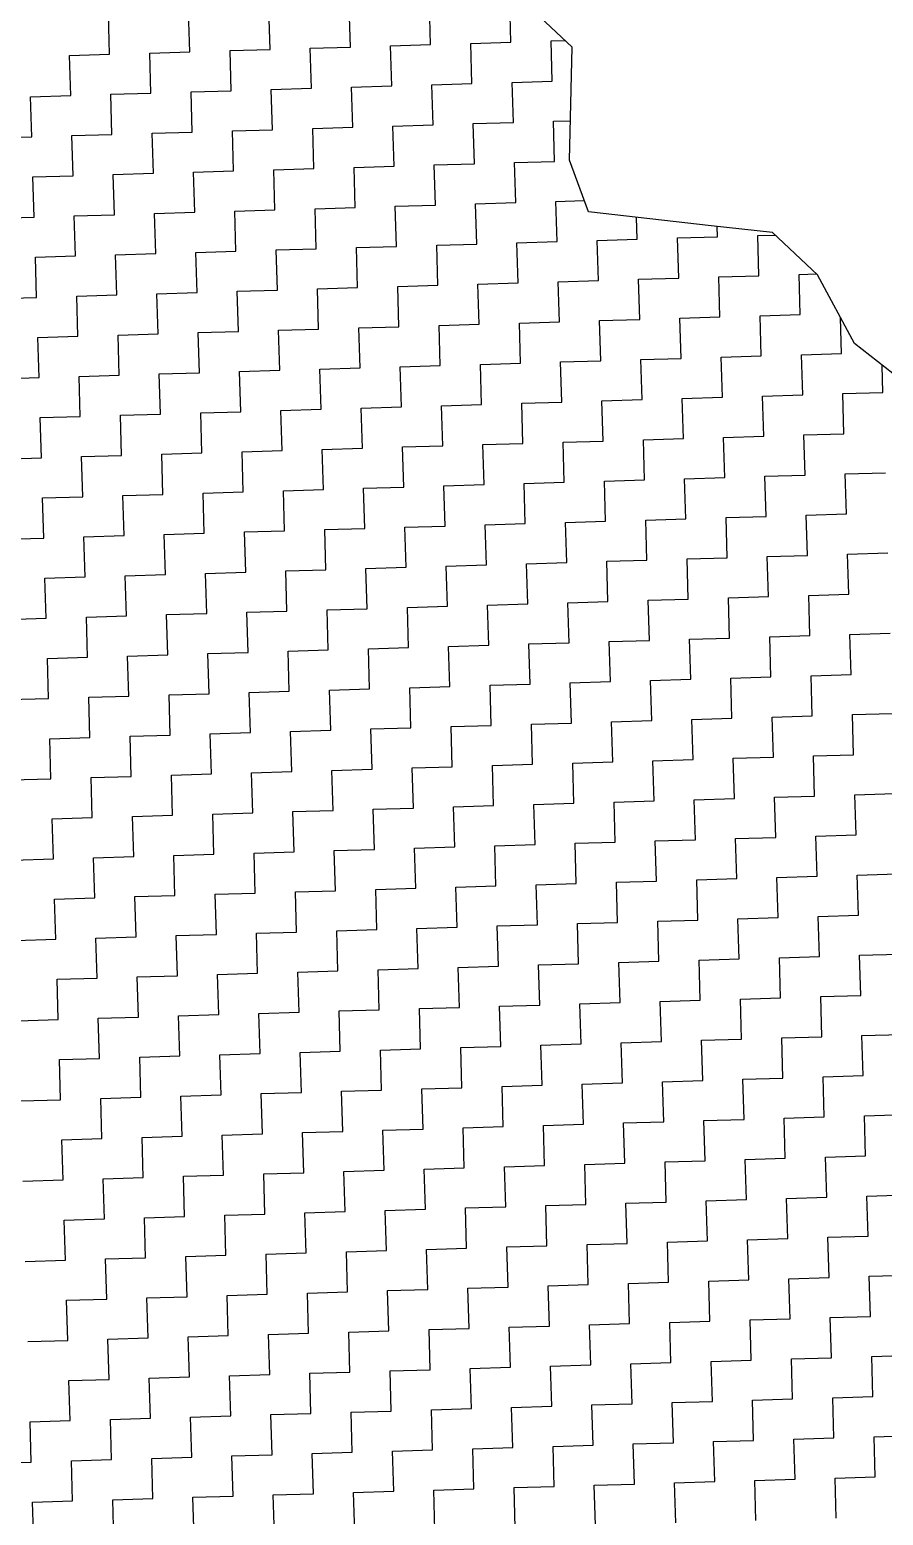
# Model space of a CAD drawing. Header units: metres. Extents: x 289662 to 290738, y 2016260 to 2018343.
# Drawn here: x 290245.8 to 290324.9, y 2016546.2 to 2016684 of the extents above; entities that cross this region are included whole.
import ezdxf

# ---------------------------------------------------------------- set-up
doc = ezdxf.new("R2010")
doc.units = ezdxf.units.M
doc.layers.add('POLY_HATCH', color=12, linetype='Continuous')

msp = doc.modelspace()

# ---------------------------------------------------------------- linework, layer by layer
at = {"layer": 'POLY_HATCH'}
for p, q in [((290296.09, 2016682.38), (290288.85, 2016689.19)), ((290295.83, 2016671.9), (290296.09, 2016682.38)), ((290297.59, 2016667.1), (290295.83, 2016671.9)), ((290308.98, 2016665.82), (290297.59, 2016667.1)), ((290314.67, 2016665.18), (290308.98, 2016665.82)), ((290318.84, 2016661.25), (290314.67, 2016665.18)), ((290322.27, 2016654.88), (290318.84, 2016661.25)), ((290327.25, 2016650.98), (290322.27, 2016654.88))]:
    msp.add_line(p, q, dxfattribs=at)
at = {"layer": 'POLY_HATCH', "linetype": 'Continuous'}
for p, q in [((290275.52, 2016682.4), (290275.4, 2016686.12)), ((290282.96, 2016682.62), (290282.85, 2016686.35)), ((290290.41, 2016682.85), (290290.29, 2016686.57)), ((290253.18, 2016681.73), (290253.07, 2016685.46)), ((290260.62, 2016681.96), (290260.51, 2016685.68)), ((290268.07, 2016682.18), (290267.96, 2016685.9)), ((290256.9, 2016681.84), (290260.62, 2016681.96)), ((290257.01, 2016678.12), (290256.9, 2016681.84)), ((290264.35, 2016682.07), (290268.07, 2016682.18)), ((290264.46, 2016678.34), (290264.35, 2016682.07)), ((290271.79, 2016682.29), (290275.52, 2016682.4)), ((290271.9, 2016678.57), (290271.79, 2016682.29)), ((290279.24, 2016682.51), (290282.96, 2016682.62)), ((290279.35, 2016678.79), (290279.24, 2016682.51)), ((290286.68, 2016682.74), (290290.41, 2016682.85)), ((290286.79, 2016679.01), (290286.68, 2016682.74)), ((290294.13, 2016682.96), (290295.43, 2016683)), ((290294.24, 2016679.24), (290294.13, 2016682.96)), ((290249.46, 2016681.62), (290253.18, 2016681.73)), ((290249.57, 2016677.9), (290249.46, 2016681.62)), ((290290.52, 2016679.12), (290294.24, 2016679.24)), ((290290.63, 2016675.4), (290290.52, 2016679.12)), ((290245.85, 2016677.79), (290249.57, 2016677.9)), ((290245.96, 2016674.06), (290245.85, 2016677.79)), ((290253.29, 2016678.01), (290257.01, 2016678.12)), ((290253.4, 2016674.29), (290253.29, 2016678.01)), ((290260.74, 2016678.23), (290264.46, 2016678.34)), ((290260.85, 2016674.51), (290260.74, 2016678.23)), ((290268.18, 2016678.46), (290271.9, 2016678.57)), ((290268.29, 2016674.73), (290268.18, 2016678.46)), ((290275.63, 2016678.68), (290279.35, 2016678.79)), ((290275.74, 2016674.96), (290275.63, 2016678.68)), ((290283.07, 2016678.9), (290286.79, 2016679.01)), ((290283.18, 2016675.18), (290283.07, 2016678.9)), ((290272.02, 2016674.84), (290275.74, 2016674.96)), ((290279.46, 2016675.07), (290283.18, 2016675.18)), ((290279.57, 2016671.35), (290279.46, 2016675.07)), ((290286.91, 2016675.29), (290290.63, 2016675.4)), ((290287.02, 2016671.57), (290286.91, 2016675.29)), ((290294.35, 2016675.51), (290295.92, 2016675.56)), ((290294.46, 2016671.79), (290294.35, 2016675.51)), ((290242.23, 2016673.95), (290245.96, 2016674.06)), ((290249.68, 2016674.18), (290253.4, 2016674.29)), ((290249.79, 2016670.45), (290249.68, 2016674.18)), ((290257.12, 2016674.4), (290260.85, 2016674.51)), ((290257.24, 2016670.68), (290257.12, 2016674.4)), ((290264.57, 2016674.62), (290268.29, 2016674.73)), ((290264.68, 2016670.9), (290264.57, 2016674.62)), ((290272.13, 2016671.12), (290272.02, 2016674.84)), ((290260.96, 2016670.79), (290264.68, 2016670.9)), ((290261.07, 2016667.07), (290260.96, 2016670.79)), ((290268.4, 2016671.01), (290272.13, 2016671.12)), ((290268.52, 2016667.29), (290268.4, 2016671.01)), ((290275.85, 2016671.23), (290279.57, 2016671.35)), ((290275.96, 2016667.51), (290275.85, 2016671.23)), ((290283.3, 2016671.46), (290287.02, 2016671.57)), ((290283.41, 2016667.73), (290283.3, 2016671.46)), ((290290.74, 2016671.68), (290294.46, 2016671.79)), ((290290.85, 2016667.96), (290290.74, 2016671.68)), ((290246.07, 2016670.34), (290249.79, 2016670.45)), ((290246.18, 2016666.62), (290246.07, 2016670.34)), ((290253.51, 2016670.56), (290257.24, 2016670.68)), ((290253.63, 2016666.84), (290253.51, 2016670.56)), ((290294.57, 2016668.07), (290297.21, 2016668.15)), ((290294.69, 2016664.35), (290294.57, 2016668.07)), ((290249.9, 2016666.73), (290253.63, 2016666.84)), ((290250.01, 2016663.01), (290249.9, 2016666.73)), ((290257.35, 2016666.95), (290261.07, 2016667.07)), ((290257.46, 2016663.23), (290257.35, 2016666.95)), ((290264.79, 2016667.18), (290268.52, 2016667.29)), ((290264.9, 2016663.45), (290264.79, 2016667.18)), ((290272.24, 2016667.4), (290275.96, 2016667.51)), ((290272.35, 2016663.68), (290272.24, 2016667.4)), ((290279.68, 2016667.62), (290283.41, 2016667.73)), ((290279.8, 2016663.9), (290279.68, 2016667.62)), ((290287.13, 2016667.85), (290290.85, 2016667.96)), ((290287.24, 2016664.12), (290287.13, 2016667.85)), ((290242.46, 2016666.51), (290246.18, 2016666.62)), ((290302.13, 2016664.57), (290302.07, 2016666.59)), ((290309.58, 2016664.79), (290309.55, 2016665.75)), ((290276.07, 2016663.79), (290279.8, 2016663.9)), ((290283.52, 2016664.01), (290287.24, 2016664.12)), ((290283.63, 2016660.29), (290283.52, 2016664.01)), ((290290.96, 2016664.23), (290294.69, 2016664.35)), ((290291.07, 2016660.51), (290290.96, 2016664.23)), ((290298.41, 2016664.46), (290302.13, 2016664.57)), ((290298.52, 2016660.73), (290298.41, 2016664.46)), ((290305.85, 2016664.68), (290309.58, 2016664.79)), ((290305.97, 2016660.96), (290305.85, 2016664.68)), ((290313.3, 2016664.9), (290314.91, 2016664.95)), ((290313.41, 2016661.18), (290313.3, 2016664.9)), ((290246.29, 2016662.9), (290250.01, 2016663.01)), ((290246.4, 2016659.17), (290246.29, 2016662.9)), ((290253.74, 2016663.12), (290257.46, 2016663.23)), ((290253.85, 2016659.4), (290253.74, 2016663.12)), ((290261.18, 2016663.34), (290264.9, 2016663.45)), ((290261.29, 2016659.62), (290261.18, 2016663.34)), ((290268.63, 2016663.57), (290272.35, 2016663.68)), ((290268.74, 2016659.84), (290268.63, 2016663.57)), ((290276.18, 2016660.07), (290276.07, 2016663.79)), ((290309.69, 2016661.07), (290313.41, 2016661.18)), ((290317.13, 2016661.29), (290318.74, 2016661.34)), ((290317.25, 2016657.57), (290317.13, 2016661.29)), ((290265.02, 2016659.73), (290268.74, 2016659.84)), ((290272.46, 2016659.95), (290276.18, 2016660.07)), ((290272.57, 2016656.23), (290272.46, 2016659.95)), ((290279.91, 2016660.18), (290283.63, 2016660.29)), ((290280.02, 2016656.45), (290279.91, 2016660.18)), ((290287.35, 2016660.4), (290291.07, 2016660.51)), ((290287.46, 2016656.68), (290287.35, 2016660.4)), ((290294.8, 2016660.62), (290298.52, 2016660.73)), ((290294.91, 2016656.9), (290294.8, 2016660.62)), ((290302.24, 2016660.85), (290305.97, 2016660.96)), ((290302.35, 2016657.12), (290302.24, 2016660.85)), ((290309.8, 2016657.35), (290309.69, 2016661.07)), ((290242.68, 2016659.06), (290246.4, 2016659.17)), ((290250.13, 2016659.29), (290253.85, 2016659.4)), ((290250.24, 2016655.56), (290250.13, 2016659.29)), ((290257.57, 2016659.51), (290261.29, 2016659.62)), ((290257.68, 2016655.79), (290257.57, 2016659.51)), ((290265.13, 2016656.01), (290265.02, 2016659.73)), ((290298.63, 2016657.01), (290302.35, 2016657.12)), ((290298.74, 2016653.29), (290298.63, 2016657.01)), ((290306.08, 2016657.23), (290309.8, 2016657.35)), ((290306.19, 2016653.51), (290306.08, 2016657.23)), ((290313.52, 2016657.46), (290317.25, 2016657.57)), ((290313.63, 2016653.74), (290313.52, 2016657.46)), ((290321.08, 2016653.96), (290320.98, 2016657.27)), ((290253.96, 2016655.67), (290257.68, 2016655.79)), ((290254.07, 2016651.95), (290253.96, 2016655.67)), ((290261.4, 2016655.9), (290265.13, 2016656.01)), ((290261.52, 2016652.17), (290261.4, 2016655.9)), ((290268.85, 2016656.12), (290272.57, 2016656.23)), ((290268.96, 2016652.4), (290268.85, 2016656.12)), ((290276.3, 2016656.34), (290280.02, 2016656.45)), ((290276.41, 2016652.62), (290276.3, 2016656.34)), ((290283.74, 2016656.57), (290287.46, 2016656.68)), ((290283.85, 2016652.84), (290283.74, 2016656.57)), ((290291.19, 2016656.79), (290294.91, 2016656.9)), ((290291.3, 2016653.07), (290291.19, 2016656.79)), ((290246.51, 2016655.45), (290250.24, 2016655.56)), ((290246.63, 2016651.73), (290246.51, 2016655.45)), ((290287.58, 2016652.95), (290291.3, 2016653.07)), ((290287.69, 2016649.23), (290287.58, 2016652.95)), ((290295.02, 2016653.18), (290298.74, 2016653.29)), ((290295.13, 2016649.45), (290295.02, 2016653.18)), ((290302.47, 2016653.4), (290306.19, 2016653.51)), ((290302.58, 2016649.68), (290302.47, 2016653.4)), ((290309.91, 2016653.62), (290313.63, 2016653.74)), ((290310.02, 2016649.9), (290309.91, 2016653.62)), ((290317.36, 2016653.85), (290321.08, 2016653.96)), ((290317.47, 2016650.12), (290317.36, 2016653.85)), ((290324.91, 2016650.35), (290324.84, 2016652.86)), ((290242.9, 2016651.62), (290246.63, 2016651.73)), ((290250.35, 2016651.84), (290254.07, 2016651.95)), ((290250.46, 2016648.12), (290250.35, 2016651.84)), ((290257.79, 2016652.06), (290261.52, 2016652.17)), ((290257.91, 2016648.34), (290257.79, 2016652.06)), ((290265.24, 2016652.29), (290268.96, 2016652.4)), ((290265.35, 2016648.56), (290265.24, 2016652.29)), ((290272.68, 2016652.51), (290276.41, 2016652.62)), ((290272.8, 2016648.79), (290272.68, 2016652.51)), ((290280.13, 2016652.73), (290283.85, 2016652.84)), ((290280.24, 2016649.01), (290280.13, 2016652.73)), ((290313.75, 2016650.01), (290317.47, 2016650.12)), ((290321.19, 2016650.24), (290324.91, 2016650.35)), ((290321.3, 2016646.51), (290321.19, 2016650.24)), ((290269.07, 2016648.67), (290272.8, 2016648.79)), ((290276.52, 2016648.9), (290280.24, 2016649.01)), ((290276.63, 2016645.17), (290276.52, 2016648.9)), ((290283.96, 2016649.12), (290287.69, 2016649.23)), ((290284.08, 2016645.4), (290283.96, 2016649.12)), ((290291.41, 2016649.34), (290295.13, 2016649.45)), ((290291.52, 2016645.62), (290291.41, 2016649.34)), ((290298.85, 2016649.57), (290302.58, 2016649.68)), ((290298.97, 2016645.84), (290298.85, 2016649.57)), ((290306.3, 2016649.79), (290310.02, 2016649.9)), ((290306.41, 2016646.07), (290306.3, 2016649.79)), ((290313.86, 2016646.29), (290313.75, 2016650.01)), ((290246.74, 2016648.01), (290250.46, 2016648.12)), ((290246.85, 2016644.28), (290246.74, 2016648.01)), ((290254.18, 2016648.23), (290257.91, 2016648.34)), ((290254.29, 2016644.51), (290254.18, 2016648.23)), ((290261.63, 2016648.45), (290265.35, 2016648.56)), ((290261.74, 2016644.73), (290261.63, 2016648.45)), ((290269.18, 2016644.95), (290269.07, 2016648.67)), ((290302.69, 2016645.96), (290306.41, 2016646.07)), ((290310.13, 2016646.18), (290313.86, 2016646.29)), ((290310.25, 2016642.46), (290310.13, 2016646.18)), ((290317.58, 2016646.4), (290321.3, 2016646.51)), ((290317.69, 2016642.68), (290317.58, 2016646.4)), ((290258.02, 2016644.62), (290261.74, 2016644.73)), ((290258.13, 2016640.89), (290258.02, 2016644.62)), ((290265.46, 2016644.84), (290269.18, 2016644.95)), ((290265.57, 2016641.12), (290265.46, 2016644.84)), ((290272.91, 2016645.06), (290276.63, 2016645.17)), ((290273.02, 2016641.34), (290272.91, 2016645.06)), ((290280.35, 2016645.29), (290284.08, 2016645.4)), ((290280.46, 2016641.56), (290280.35, 2016645.29)), ((290287.8, 2016645.51), (290291.52, 2016645.62)), ((290287.91, 2016641.79), (290287.8, 2016645.51)), ((290295.24, 2016645.73), (290298.97, 2016645.84)), ((290295.35, 2016642.01), (290295.24, 2016645.73)), ((290302.8, 2016642.23), (290302.69, 2016645.96)), ((290243.13, 2016644.17), (290246.85, 2016644.28)), ((290250.57, 2016644.39), (290254.29, 2016644.51)), ((290250.68, 2016640.67), (290250.57, 2016644.39)), ((290291.63, 2016641.9), (290295.35, 2016642.01)), ((290291.74, 2016638.18), (290291.63, 2016641.9)), ((290299.08, 2016642.12), (290302.8, 2016642.23)), ((290299.19, 2016638.4), (290299.08, 2016642.12)), ((290306.52, 2016642.34), (290310.25, 2016642.46)), ((290306.63, 2016638.62), (290306.52, 2016642.34)), ((290313.97, 2016642.57), (290317.69, 2016642.68)), ((290314.08, 2016638.84), (290313.97, 2016642.57)), ((290321.41, 2016642.79), (290325.14, 2016642.9)), ((290321.53, 2016639.07), (290321.41, 2016642.79)), ((290246.96, 2016640.56), (290250.68, 2016640.67)), ((290247.07, 2016636.84), (290246.96, 2016640.56)), ((290254.41, 2016640.78), (290258.13, 2016640.89)), ((290254.52, 2016637.06), (290254.41, 2016640.78)), ((290261.85, 2016641.01), (290265.57, 2016641.12)), ((290261.96, 2016637.28), (290261.85, 2016641.01)), ((290269.3, 2016641.23), (290273.02, 2016641.34)), ((290269.41, 2016637.51), (290269.3, 2016641.23)), ((290276.74, 2016641.45), (290280.46, 2016641.56)), ((290276.85, 2016637.73), (290276.74, 2016641.45)), ((290284.19, 2016641.68), (290287.91, 2016641.79)), ((290284.3, 2016637.95), (290284.19, 2016641.68)), ((290273.13, 2016637.62), (290276.85, 2016637.73)), ((290280.58, 2016637.84), (290284.3, 2016637.95)), ((290280.69, 2016634.12), (290280.58, 2016637.84)), ((290288.02, 2016638.06), (290291.74, 2016638.18)), ((290288.13, 2016634.34), (290288.02, 2016638.06)), ((290295.47, 2016638.29), (290299.19, 2016638.4)), ((290295.58, 2016634.56), (290295.47, 2016638.29)), ((290302.91, 2016638.51), (290306.63, 2016638.62)), ((290303.02, 2016634.79), (290302.91, 2016638.51)), ((290310.36, 2016638.73), (290314.08, 2016638.84)), ((290310.47, 2016635.01), (290310.36, 2016638.73)), ((290317.8, 2016638.96), (290321.53, 2016639.07)), ((290317.91, 2016635.23), (290317.8, 2016638.96)), ((290243.35, 2016636.73), (290247.07, 2016636.84)), ((290250.79, 2016636.95), (290254.52, 2016637.06)), ((290250.91, 2016633.23), (290250.79, 2016636.95)), ((290258.24, 2016637.17), (290261.96, 2016637.28)), ((290258.35, 2016633.45), (290258.24, 2016637.17)), ((290265.68, 2016637.4), (290269.41, 2016637.51)), ((290265.8, 2016633.67), (290265.68, 2016637.4)), ((290273.24, 2016633.9), (290273.13, 2016637.62)), ((290306.75, 2016634.9), (290310.47, 2016635.01)), ((290314.19, 2016635.12), (290317.91, 2016635.23)), ((290314.3, 2016631.4), (290314.19, 2016635.12)), ((290321.64, 2016635.34), (290325.36, 2016635.46)), ((290321.75, 2016631.62), (290321.64, 2016635.34)), ((290262.07, 2016633.56), (290265.8, 2016633.67)), ((290269.52, 2016633.78), (290273.24, 2016633.9)), ((290269.63, 2016630.06), (290269.52, 2016633.78)), ((290276.96, 2016634.01), (290280.69, 2016634.12)), ((290277.08, 2016630.28), (290276.96, 2016634.01)), ((290284.41, 2016634.23), (290288.13, 2016634.34)), ((290284.52, 2016630.51), (290284.41, 2016634.23)), ((290291.86, 2016634.45), (290295.58, 2016634.56)), ((290291.97, 2016630.73), (290291.86, 2016634.45)), ((290299.3, 2016634.68), (290303.02, 2016634.79)), ((290299.41, 2016630.95), (290299.3, 2016634.68)), ((290306.86, 2016631.18), (290306.75, 2016634.9)), ((290247.18, 2016633.11), (290250.91, 2016633.23)), ((290247.29, 2016629.39), (290247.18, 2016633.11)), ((290254.63, 2016633.34), (290258.35, 2016633.45)), ((290254.74, 2016629.62), (290254.63, 2016633.34)), ((290262.19, 2016629.84), (290262.07, 2016633.56)), ((290295.69, 2016630.84), (290299.41, 2016630.95)), ((290295.8, 2016627.12), (290295.69, 2016630.84)), ((290303.13, 2016631.06), (290306.86, 2016631.18)), ((290303.25, 2016627.34), (290303.13, 2016631.06)), ((290310.58, 2016631.29), (290314.3, 2016631.4)), ((290310.69, 2016627.56), (290310.58, 2016631.29)), ((290318.03, 2016631.51), (290321.75, 2016631.62)), ((290318.14, 2016627.79), (290318.03, 2016631.51)), ((290251.02, 2016629.5), (290254.74, 2016629.62)), ((290251.13, 2016625.78), (290251.02, 2016629.5)), ((290258.46, 2016629.73), (290262.19, 2016629.84)), ((290258.57, 2016626), (290258.46, 2016629.73)), ((290265.91, 2016629.95), (290269.63, 2016630.06)), ((290266.02, 2016626.23), (290265.91, 2016629.95)), ((290273.35, 2016630.17), (290277.08, 2016630.28)), ((290273.46, 2016626.45), (290273.35, 2016630.17)), ((290280.8, 2016630.4), (290284.52, 2016630.51)), ((290280.91, 2016626.67), (290280.8, 2016630.4)), ((290288.24, 2016630.62), (290291.97, 2016630.73)), ((290288.36, 2016626.9), (290288.24, 2016630.62)), ((290243.57, 2016629.28), (290247.29, 2016629.39)), ((290277.19, 2016626.56), (290280.91, 2016626.67)), ((290284.63, 2016626.78), (290288.36, 2016626.9)), ((290284.74, 2016623.06), (290284.63, 2016626.78)), ((290292.08, 2016627.01), (290295.8, 2016627.12)), ((290292.19, 2016623.28), (290292.08, 2016627.01)), ((290299.52, 2016627.23), (290303.25, 2016627.34)), ((290299.63, 2016623.51), (290299.52, 2016627.23)), ((290306.97, 2016627.45), (290310.69, 2016627.56)), ((290307.08, 2016623.73), (290306.97, 2016627.45)), ((290314.41, 2016627.68), (290318.14, 2016627.79)), ((290314.53, 2016623.95), (290314.41, 2016627.68)), ((290321.86, 2016627.9), (290325.58, 2016628.01)), ((290321.97, 2016624.18), (290321.86, 2016627.9)), ((290247.41, 2016625.67), (290251.13, 2016625.78)), ((290247.52, 2016621.95), (290247.41, 2016625.67)), ((290254.85, 2016625.89), (290258.57, 2016626)), ((290254.96, 2016622.17), (290254.85, 2016625.89)), ((290262.3, 2016626.12), (290266.02, 2016626.23)), ((290262.41, 2016622.39), (290262.3, 2016626.12)), ((290269.74, 2016626.34), (290273.46, 2016626.45)), ((290269.85, 2016622.62), (290269.74, 2016626.34)), ((290277.3, 2016622.84), (290277.19, 2016626.56)), ((290310.8, 2016623.84), (290314.53, 2016623.95)), ((290318.25, 2016624.06), (290321.97, 2016624.18)), ((290318.36, 2016620.34), (290318.25, 2016624.06)), ((290266.13, 2016622.5), (290269.85, 2016622.62)), ((290273.58, 2016622.73), (290277.3, 2016622.84)), ((290273.69, 2016619), (290273.58, 2016622.73)), ((290281.02, 2016622.95), (290284.74, 2016623.06)), ((290281.13, 2016619.23), (290281.02, 2016622.95)), ((290288.47, 2016623.17), (290292.19, 2016623.28)), ((290288.58, 2016619.45), (290288.47, 2016623.17)), ((290295.91, 2016623.4), (290299.63, 2016623.51)), ((290296.02, 2016619.67), (290295.91, 2016623.4)), ((290303.36, 2016623.62), (290307.08, 2016623.73)), ((290303.47, 2016619.9), (290303.36, 2016623.62)), ((290310.91, 2016620.12), (290310.8, 2016623.84)), ((290243.79, 2016621.84), (290247.52, 2016621.95)), ((290251.24, 2016622.06), (290254.96, 2016622.17)), ((290251.35, 2016618.34), (290251.24, 2016622.06)), ((290258.69, 2016622.28), (290262.41, 2016622.39)), ((290258.8, 2016618.56), (290258.69, 2016622.28)), ((290266.24, 2016618.78), (290266.13, 2016622.5)), ((290299.75, 2016619.78), (290303.47, 2016619.9)), ((290299.86, 2016616.06), (290299.75, 2016619.78)), ((290307.19, 2016620.01), (290310.91, 2016620.12)), ((290307.3, 2016616.29), (290307.19, 2016620.01)), ((290314.64, 2016620.23), (290318.36, 2016620.34)), ((290314.75, 2016616.51), (290314.64, 2016620.23)), ((290322.08, 2016620.45), (290325.81, 2016620.57)), ((290322.19, 2016616.73), (290322.08, 2016620.45)), ((290255.07, 2016618.45), (290258.8, 2016618.56)), ((290255.19, 2016614.72), (290255.07, 2016618.45)), ((290262.52, 2016618.67), (290266.24, 2016618.78)), ((290262.63, 2016614.95), (290262.52, 2016618.67)), ((290269.96, 2016618.89), (290273.69, 2016619)), ((290270.08, 2016615.17), (290269.96, 2016618.89)), ((290277.41, 2016619.12), (290281.13, 2016619.23)), ((290277.52, 2016615.39), (290277.41, 2016619.12)), ((290284.86, 2016619.34), (290288.58, 2016619.45)), ((290284.97, 2016615.62), (290284.86, 2016619.34)), ((290292.3, 2016619.56), (290296.02, 2016619.67)), ((290292.41, 2016615.84), (290292.3, 2016619.56)), ((290247.63, 2016618.22), (290251.35, 2016618.34)), ((290247.74, 2016614.5), (290247.63, 2016618.22)), ((290288.69, 2016615.73), (290292.41, 2016615.84)), ((290288.8, 2016612.01), (290288.69, 2016615.73)), ((290296.14, 2016615.95), (290299.86, 2016616.06)), ((290296.25, 2016612.23), (290296.14, 2016615.95)), ((290303.58, 2016616.17), (290307.3, 2016616.29)), ((290303.69, 2016612.45), (290303.58, 2016616.17)), ((290311.03, 2016616.4), (290314.75, 2016616.51)), ((290311.14, 2016612.67), (290311.03, 2016616.4)), ((290318.47, 2016616.62), (290322.19, 2016616.73)), ((290318.58, 2016612.9), (290318.47, 2016616.62)), ((290244.02, 2016614.39), (290247.74, 2016614.5)), ((290251.46, 2016614.61), (290255.19, 2016614.72)), ((290251.57, 2016610.89), (290251.46, 2016614.61)), ((290258.91, 2016614.84), (290262.63, 2016614.95)), ((290259.02, 2016611.11), (290258.91, 2016614.84)), ((290266.35, 2016615.06), (290270.08, 2016615.17)), ((290266.47, 2016611.34), (290266.35, 2016615.06)), ((290273.8, 2016615.28), (290277.52, 2016615.39)), ((290273.91, 2016611.56), (290273.8, 2016615.28)), ((290281.24, 2016615.5), (290284.97, 2016615.62)), ((290281.36, 2016611.78), (290281.24, 2016615.5)), ((290314.86, 2016612.79), (290318.58, 2016612.9)), ((290322.31, 2016613.01), (290326.03, 2016613.12)), ((290322.42, 2016609.29), (290322.31, 2016613.01)), ((290270.19, 2016611.45), (290273.91, 2016611.56)), ((290277.63, 2016611.67), (290281.36, 2016611.78)), ((290277.74, 2016607.95), (290277.63, 2016611.67)), ((290285.08, 2016611.89), (290288.8, 2016612.01)), ((290285.19, 2016608.17), (290285.08, 2016611.89)), ((290292.52, 2016612.12), (290296.25, 2016612.23)), ((290292.64, 2016608.39), (290292.52, 2016612.12)), ((290299.97, 2016612.34), (290303.69, 2016612.45)), ((290300.08, 2016608.62), (290299.97, 2016612.34)), ((290307.41, 2016612.56), (290311.14, 2016612.67)), ((290307.53, 2016608.84), (290307.41, 2016612.56)), ((290314.97, 2016609.06), (290314.86, 2016612.79)), ((290247.85, 2016610.78), (290251.57, 2016610.89)), ((290247.96, 2016607.06), (290247.85, 2016610.78)), ((290255.3, 2016611), (290259.02, 2016611.11)), ((290255.41, 2016607.28), (290255.3, 2016611)), ((290262.74, 2016611.22), (290266.47, 2016611.34)), ((290262.85, 2016607.5), (290262.74, 2016611.22)), ((290270.3, 2016607.73), (290270.19, 2016611.45)), ((290303.8, 2016608.73), (290307.53, 2016608.84)), ((290311.25, 2016608.95), (290314.97, 2016609.06)), ((290311.36, 2016605.23), (290311.25, 2016608.95)), ((290318.69, 2016609.17), (290322.42, 2016609.29)), ((290318.81, 2016605.45), (290318.69, 2016609.17)), ((290259.13, 2016607.39), (290262.85, 2016607.5)), ((290259.24, 2016603.67), (290259.13, 2016607.39)), ((290266.58, 2016607.61), (290270.3, 2016607.73)), ((290266.69, 2016603.89), (290266.58, 2016607.61)), ((290274.02, 2016607.84), (290277.74, 2016607.95)), ((290274.13, 2016604.11), (290274.02, 2016607.84)), ((290281.47, 2016608.06), (290285.19, 2016608.17)), ((290281.58, 2016604.34), (290281.47, 2016608.06)), ((290288.91, 2016608.28), (290292.64, 2016608.39)), ((290289.02, 2016604.56), (290288.91, 2016608.28)), ((290296.36, 2016608.51), (290300.08, 2016608.62)), ((290296.47, 2016604.78), (290296.36, 2016608.51)), ((290303.92, 2016605.01), (290303.8, 2016608.73)), ((290244.24, 2016606.94), (290247.96, 2016607.06)), ((290251.69, 2016607.17), (290255.41, 2016607.28)), ((290251.8, 2016603.44), (290251.69, 2016607.17)), ((290292.75, 2016604.67), (290296.47, 2016604.78)), ((290292.86, 2016600.95), (290292.75, 2016604.67)), ((290300.19, 2016604.89), (290303.92, 2016605.01)), ((290300.3, 2016601.17), (290300.19, 2016604.89)), ((290307.64, 2016605.12), (290311.36, 2016605.23)), ((290307.75, 2016601.39), (290307.64, 2016605.12)), ((290315.08, 2016605.34), (290318.81, 2016605.45)), ((290315.19, 2016601.62), (290315.08, 2016605.34)), ((290322.53, 2016605.56), (290326.25, 2016605.67)), ((290322.64, 2016601.84), (290322.53, 2016605.56)), ((290248.07, 2016603.33), (290251.8, 2016603.44)), ((290248.19, 2016599.61), (290248.07, 2016603.33)), ((290255.52, 2016603.56), (290259.24, 2016603.67)), ((290255.63, 2016599.83), (290255.52, 2016603.56)), ((290262.97, 2016603.78), (290266.69, 2016603.89)), ((290263.08, 2016600.06), (290262.97, 2016603.78)), ((290270.41, 2016604), (290274.13, 2016604.11)), ((290270.52, 2016600.28), (290270.41, 2016604)), ((290277.86, 2016604.23), (290281.58, 2016604.34)), ((290277.97, 2016600.5), (290277.86, 2016604.23)), ((290285.3, 2016604.45), (290289.02, 2016604.56)), ((290285.41, 2016600.73), (290285.3, 2016604.45)), ((290274.25, 2016600.39), (290277.97, 2016600.5)), ((290281.69, 2016600.61), (290285.41, 2016600.73)), ((290281.8, 2016596.89), (290281.69, 2016600.61)), ((290289.14, 2016600.84), (290292.86, 2016600.95)), ((290289.25, 2016597.11), (290289.14, 2016600.84)), ((290296.58, 2016601.06), (290300.3, 2016601.17)), ((290296.69, 2016597.34), (290296.58, 2016601.06)), ((290304.03, 2016601.28), (290307.75, 2016601.39)), ((290304.14, 2016597.56), (290304.03, 2016601.28)), ((290311.47, 2016601.51), (290315.19, 2016601.62)), ((290311.58, 2016597.78), (290311.47, 2016601.51)), ((290318.92, 2016601.73), (290322.64, 2016601.84)), ((290319.03, 2016598.01), (290318.92, 2016601.73)), ((290244.46, 2016599.5), (290248.19, 2016599.61)), ((290251.91, 2016599.72), (290255.63, 2016599.83)), ((290252.02, 2016596), (290251.91, 2016599.72)), ((290259.35, 2016599.95), (290263.08, 2016600.06)), ((290259.47, 2016596.22), (290259.35, 2016599.95)), ((290266.8, 2016600.17), (290270.52, 2016600.28)), ((290266.91, 2016596.45), (290266.8, 2016600.17)), ((290274.36, 2016596.67), (290274.25, 2016600.39)), ((290307.86, 2016597.67), (290311.58, 2016597.78)), ((290315.31, 2016597.89), (290319.03, 2016598.01)), ((290315.42, 2016594.17), (290315.31, 2016597.89)), ((290322.75, 2016598.12), (290326.47, 2016598.23)), ((290322.86, 2016594.39), (290322.75, 2016598.12)), ((290263.19, 2016596.33), (290266.91, 2016596.45)), ((290270.63, 2016596.56), (290274.36, 2016596.67)), ((290270.75, 2016592.83), (290270.63, 2016596.56)), ((290278.08, 2016596.78), (290281.8, 2016596.89)), ((290278.19, 2016593.06), (290278.08, 2016596.78)), ((290285.52, 2016597), (290289.25, 2016597.11)), ((290285.64, 2016593.28), (290285.52, 2016597)), ((290292.97, 2016597.23), (290296.69, 2016597.34)), ((290293.08, 2016593.5), (290292.97, 2016597.23)), ((290300.42, 2016597.45), (290304.14, 2016597.56)), ((290300.53, 2016593.73), (290300.42, 2016597.45)), ((290307.97, 2016593.95), (290307.86, 2016597.67)), ((290248.3, 2016595.89), (290252.02, 2016596)), ((290248.41, 2016592.17), (290248.3, 2016595.89)), ((290255.74, 2016596.11), (290259.47, 2016596.22)), ((290255.85, 2016592.39), (290255.74, 2016596.11)), ((290263.3, 2016592.61), (290263.19, 2016596.33)), ((290296.8, 2016593.61), (290300.53, 2016593.73)), ((290296.92, 2016589.89), (290296.8, 2016593.61)), ((290304.25, 2016593.84), (290307.97, 2016593.95)), ((290304.36, 2016590.11), (290304.25, 2016593.84)), ((290311.69, 2016594.06), (290315.42, 2016594.17)), ((290311.81, 2016590.34), (290311.69, 2016594.06)), ((290319.14, 2016594.28), (290322.86, 2016594.39)), ((290319.25, 2016590.56), (290319.14, 2016594.28)), ((290252.13, 2016592.28), (290255.85, 2016592.39)), ((290252.24, 2016588.55), (290252.13, 2016592.28)), ((290259.58, 2016592.5), (290263.3, 2016592.61)), ((290259.69, 2016588.78), (290259.58, 2016592.5)), ((290267.02, 2016592.72), (290270.75, 2016592.83)), ((290267.13, 2016589), (290267.02, 2016592.72)), ((290274.47, 2016592.95), (290278.19, 2016593.06)), ((290274.58, 2016589.22), (290274.47, 2016592.95)), ((290281.91, 2016593.17), (290285.64, 2016593.28)), ((290282.02, 2016589.45), (290281.91, 2016593.17)), ((290289.36, 2016593.39), (290293.08, 2016593.5)), ((290289.47, 2016589.67), (290289.36, 2016593.39)), ((290244.69, 2016592.05), (290248.41, 2016592.17)), ((290285.75, 2016589.56), (290289.47, 2016589.67)), ((290285.86, 2016585.83), (290285.75, 2016589.56)), ((290293.19, 2016589.78), (290296.92, 2016589.89)), ((290293.3, 2016586.06), (290293.19, 2016589.78)), ((290300.64, 2016590), (290304.36, 2016590.11)), ((290300.75, 2016586.28), (290300.64, 2016590)), ((290308.08, 2016590.23), (290311.81, 2016590.34)), ((290308.2, 2016586.5), (290308.08, 2016590.23)), ((290315.53, 2016590.45), (290319.25, 2016590.56)), ((290315.64, 2016586.73), (290315.53, 2016590.45)), ((290322.97, 2016590.67), (290326.7, 2016590.78)), ((290323.09, 2016586.95), (290322.97, 2016590.67)), ((290248.52, 2016588.44), (290252.24, 2016588.55)), ((290248.63, 2016584.72), (290248.52, 2016588.44)), ((290255.97, 2016588.67), (290259.69, 2016588.78)), ((290256.08, 2016584.94), (290255.97, 2016588.67)), ((290263.41, 2016588.89), (290267.13, 2016589)), ((290263.52, 2016585.17), (290263.41, 2016588.89)), ((290270.86, 2016589.11), (290274.58, 2016589.22)), ((290270.97, 2016585.39), (290270.86, 2016589.11)), ((290278.3, 2016589.33), (290282.02, 2016589.45)), ((290278.41, 2016585.61), (290278.3, 2016589.33)), ((290311.92, 2016586.62), (290315.64, 2016586.73)), ((290319.36, 2016586.84), (290323.09, 2016586.95)), ((290319.47, 2016583.12), (290319.36, 2016586.84)), ((290267.25, 2016585.28), (290270.97, 2016585.39)), ((290274.69, 2016585.5), (290278.41, 2016585.61)), ((290274.8, 2016581.78), (290274.69, 2016585.5)), ((290282.14, 2016585.72), (290285.86, 2016585.83)), ((290282.25, 2016582), (290282.14, 2016585.72)), ((290289.58, 2016585.95), (290293.3, 2016586.06)), ((290289.69, 2016582.22), (290289.58, 2016585.95)), ((290297.03, 2016586.17), (290300.75, 2016586.28)), ((290297.14, 2016582.45), (290297.03, 2016586.17)), ((290304.47, 2016586.39), (290308.2, 2016586.5)), ((290304.58, 2016582.67), (290304.47, 2016586.39)), ((290312.03, 2016582.89), (290311.92, 2016586.62)), ((290244.91, 2016584.61), (290248.63, 2016584.72)), ((290252.35, 2016584.83), (290256.08, 2016584.94)), ((290252.47, 2016581.11), (290252.35, 2016584.83)), ((290259.8, 2016585.05), (290263.52, 2016585.17)), ((290259.91, 2016581.33), (290259.8, 2016585.05)), ((290267.36, 2016581.55), (290267.25, 2016585.28)), ((290300.86, 2016582.56), (290304.58, 2016582.67)), ((290308.31, 2016582.78), (290312.03, 2016582.89)), ((290308.42, 2016579.06), (290308.31, 2016582.78)), ((290315.75, 2016583), (290319.47, 2016583.12)), ((290315.86, 2016579.28), (290315.75, 2016583)), ((290323.2, 2016583.23), (290326.92, 2016583.34)), ((290323.31, 2016579.5), (290323.2, 2016583.23)), ((290256.19, 2016581.22), (290259.91, 2016581.33)), ((290256.3, 2016577.5), (290256.19, 2016581.22)), ((290263.63, 2016581.44), (290267.36, 2016581.55)), ((290263.75, 2016577.72), (290263.63, 2016581.44)), ((290271.08, 2016581.67), (290274.8, 2016581.78)), ((290271.19, 2016577.94), (290271.08, 2016581.67)), ((290278.53, 2016581.89), (290282.25, 2016582)), ((290278.64, 2016578.17), (290278.53, 2016581.89)), ((290285.97, 2016582.11), (290289.69, 2016582.22)), ((290286.08, 2016578.39), (290285.97, 2016582.11)), ((290293.42, 2016582.34), (290297.14, 2016582.45)), ((290293.53, 2016578.61), (290293.42, 2016582.34)), ((290300.97, 2016578.84), (290300.86, 2016582.56)), ((290248.74, 2016581), (290252.47, 2016581.11)), ((290248.86, 2016577.27), (290248.74, 2016581)), ((290289.8, 2016578.5), (290293.53, 2016578.61)), ((290289.92, 2016574.78), (290289.8, 2016578.5)), ((290297.25, 2016578.72), (290300.97, 2016578.84)), ((290297.36, 2016575), (290297.25, 2016578.72)), ((290304.7, 2016578.95), (290308.42, 2016579.06)), ((290304.81, 2016575.22), (290304.7, 2016578.95)), ((290312.14, 2016579.17), (290315.86, 2016579.28)), ((290312.25, 2016575.45), (290312.14, 2016579.17)), ((290319.59, 2016579.39), (290323.31, 2016579.5)), ((290319.7, 2016575.67), (290319.59, 2016579.39)), ((290245.13, 2016577.16), (290248.86, 2016577.27)), ((290252.58, 2016577.39), (290256.3, 2016577.5)), ((290252.69, 2016573.66), (290252.58, 2016577.39)), ((290260.02, 2016577.61), (290263.75, 2016577.72)), ((290260.13, 2016573.89), (290260.02, 2016577.61)), ((290267.47, 2016577.83), (290271.19, 2016577.94)), ((290267.58, 2016574.11), (290267.47, 2016577.83)), ((290274.91, 2016578.06), (290278.64, 2016578.17)), ((290275.03, 2016574.33), (290274.91, 2016578.06)), ((290282.36, 2016578.28), (290286.08, 2016578.39)), ((290282.47, 2016574.56), (290282.36, 2016578.28)), ((290315.97, 2016575.56), (290319.7, 2016575.67)), ((290323.42, 2016575.78), (290327.14, 2016575.89)), ((290323.53, 2016572.06), (290323.42, 2016575.78)), ((290271.3, 2016574.22), (290275.03, 2016574.33)), ((290278.75, 2016574.44), (290282.47, 2016574.56)), ((290278.86, 2016570.72), (290278.75, 2016574.44)), ((290286.19, 2016574.67), (290289.92, 2016574.78)), ((290286.3, 2016570.94), (290286.19, 2016574.67)), ((290293.64, 2016574.89), (290297.36, 2016575)), ((290293.75, 2016571.17), (290293.64, 2016574.89)), ((290301.08, 2016575.11), (290304.81, 2016575.22)), ((290301.2, 2016571.39), (290301.08, 2016575.11)), ((290308.53, 2016575.34), (290312.25, 2016575.45)), ((290308.64, 2016571.61), (290308.53, 2016575.34)), ((290316.09, 2016571.84), (290315.97, 2016575.56)), ((290248.97, 2016573.55), (290252.69, 2016573.66)), ((290249.08, 2016569.83), (290248.97, 2016573.55)), ((290256.41, 2016573.77), (290260.13, 2016573.89)), ((290256.52, 2016570.05), (290256.41, 2016573.77)), ((290263.86, 2016574), (290267.58, 2016574.11)), ((290263.97, 2016570.28), (290263.86, 2016574)), ((290271.41, 2016570.5), (290271.3, 2016574.22)), ((290304.92, 2016571.5), (290308.64, 2016571.61)), ((290312.36, 2016571.72), (290316.09, 2016571.84)), ((290312.48, 2016568), (290312.36, 2016571.72)), ((290319.81, 2016571.95), (290323.53, 2016572.06)), ((290319.92, 2016568.22), (290319.81, 2016571.95)), ((290260.25, 2016570.16), (290263.97, 2016570.28)), ((290260.36, 2016566.44), (290260.25, 2016570.16)), ((290267.69, 2016570.39), (290271.41, 2016570.5)), ((290267.8, 2016566.66), (290267.69, 2016570.39)), ((290275.14, 2016570.61), (290278.86, 2016570.72)), ((290275.25, 2016566.89), (290275.14, 2016570.61)), ((290282.58, 2016570.83), (290286.3, 2016570.94)), ((290282.69, 2016567.11), (290282.58, 2016570.83)), ((290290.03, 2016571.06), (290293.75, 2016571.17)), ((290290.14, 2016567.33), (290290.03, 2016571.06)), ((290297.47, 2016571.28), (290301.2, 2016571.39)), ((290297.58, 2016567.56), (290297.47, 2016571.28)), ((290305.03, 2016567.78), (290304.92, 2016571.5)), ((290245.36, 2016569.72), (290249.08, 2016569.83)), ((290252.8, 2016569.94), (290256.52, 2016570.05)), ((290252.91, 2016566.22), (290252.8, 2016569.94)), ((290293.86, 2016567.44), (290297.58, 2016567.56)), ((290293.97, 2016563.72), (290293.86, 2016567.44)), ((290301.31, 2016567.67), (290305.03, 2016567.78)), ((290301.42, 2016563.94), (290301.31, 2016567.67)), ((290308.75, 2016567.89), (290312.48, 2016568)), ((290308.86, 2016564.17), (290308.75, 2016567.89)), ((290316.2, 2016568.11), (290319.92, 2016568.22)), ((290316.31, 2016564.39), (290316.2, 2016568.11)), ((290323.64, 2016568.34), (290327.37, 2016568.45)), ((290323.75, 2016564.61), (290323.64, 2016568.34)), ((290249.19, 2016566.11), (290252.91, 2016566.22)), ((290249.3, 2016562.38), (290249.19, 2016566.11)), ((290256.63, 2016566.33), (290260.36, 2016566.44)), ((290256.75, 2016562.61), (290256.63, 2016566.33)), ((290264.08, 2016566.55), (290267.8, 2016566.66)), ((290264.19, 2016562.83), (290264.08, 2016566.55)), ((290271.53, 2016566.78), (290275.25, 2016566.89)), ((290271.64, 2016563.05), (290271.53, 2016566.78)), ((290278.97, 2016567), (290282.69, 2016567.11)), ((290279.08, 2016563.28), (290278.97, 2016567)), ((290286.42, 2016567.22), (290290.14, 2016567.33)), ((290286.53, 2016563.5), (290286.42, 2016567.22)), ((290275.36, 2016563.16), (290279.08, 2016563.28)), ((290282.81, 2016563.39), (290286.53, 2016563.5)), ((290282.92, 2016559.66), (290282.81, 2016563.39)), ((290290.25, 2016563.61), (290293.97, 2016563.72)), ((290290.36, 2016559.89), (290290.25, 2016563.61)), ((290297.7, 2016563.83), (290301.42, 2016563.94)), ((290297.81, 2016560.11), (290297.7, 2016563.83)), ((290305.14, 2016564.06), (290308.86, 2016564.17)), ((290305.25, 2016560.33), (290305.14, 2016564.06)), ((290312.59, 2016564.28), (290316.31, 2016564.39)), ((290312.7, 2016560.56), (290312.59, 2016564.28)), ((290320.03, 2016564.5), (290323.75, 2016564.61)), ((290320.14, 2016560.78), (290320.03, 2016564.5)), ((290245.58, 2016562.27), (290249.3, 2016562.38)), ((290253.02, 2016562.5), (290256.75, 2016562.61)), ((290253.14, 2016558.77), (290253.02, 2016562.5)), ((290260.47, 2016562.72), (290264.19, 2016562.83)), ((290260.58, 2016559), (290260.47, 2016562.72)), ((290267.91, 2016562.94), (290271.64, 2016563.05)), ((290268.03, 2016559.22), (290267.91, 2016562.94)), ((290275.47, 2016559.44), (290275.36, 2016563.16)), ((290308.98, 2016560.44), (290312.7, 2016560.56)), ((290316.42, 2016560.67), (290320.14, 2016560.78)), ((290316.53, 2016556.95), (290316.42, 2016560.67)), ((290323.87, 2016560.89), (290327.59, 2016561)), ((290323.98, 2016557.17), (290323.87, 2016560.89)), ((290264.3, 2016559.11), (290268.03, 2016559.22)), ((290271.75, 2016559.33), (290275.47, 2016559.44)), ((290271.86, 2016555.61), (290271.75, 2016559.33)), ((290279.19, 2016559.55), (290282.92, 2016559.66)), ((290279.31, 2016555.83), (290279.19, 2016559.55)), ((290286.64, 2016559.78), (290290.36, 2016559.89)), ((290286.75, 2016556.05), (290286.64, 2016559.78)), ((290294.08, 2016560), (290297.81, 2016560.11)), ((290294.2, 2016556.28), (290294.08, 2016560)), ((290301.53, 2016560.22), (290305.25, 2016560.33)), ((290301.64, 2016556.5), (290301.53, 2016560.22)), ((290309.09, 2016556.72), (290308.98, 2016560.44)), ((290249.41, 2016558.66), (290253.14, 2016558.77)), ((290249.52, 2016554.94), (290249.41, 2016558.66)), ((290256.86, 2016558.88), (290260.58, 2016559)), ((290256.97, 2016555.16), (290256.86, 2016558.88)), ((290264.41, 2016555.38), (290264.3, 2016559.11)), ((290297.92, 2016556.39), (290301.64, 2016556.5)), ((290298.03, 2016552.67), (290297.92, 2016556.39)), ((290305.36, 2016556.61), (290309.09, 2016556.72)), ((290305.48, 2016552.89), (290305.36, 2016556.61)), ((290312.81, 2016556.83), (290316.53, 2016556.95)), ((290312.92, 2016553.11), (290312.81, 2016556.83)), ((290320.26, 2016557.06), (290323.98, 2016557.17)), ((290320.37, 2016553.33), (290320.26, 2016557.06)), ((290253.25, 2016555.05), (290256.97, 2016555.16)), ((290253.36, 2016551.33), (290253.25, 2016555.05)), ((290260.69, 2016555.27), (290264.41, 2016555.38)), ((290260.8, 2016551.55), (290260.69, 2016555.27)), ((290268.14, 2016555.5), (290271.86, 2016555.61)), ((290268.25, 2016551.77), (290268.14, 2016555.5)), ((290275.58, 2016555.72), (290279.31, 2016555.83)), ((290275.69, 2016552), (290275.58, 2016555.72)), ((290283.03, 2016555.94), (290286.75, 2016556.05)), ((290283.14, 2016552.22), (290283.03, 2016555.94)), ((290290.47, 2016556.16), (290294.2, 2016556.28)), ((290290.59, 2016552.44), (290290.47, 2016556.16)), ((290245.8, 2016554.83), (290249.52, 2016554.94)), ((290245.91, 2016551.1), (290245.8, 2016554.83)), ((290286.86, 2016552.33), (290290.59, 2016552.44)), ((290286.97, 2016548.61), (290286.86, 2016552.33)), ((290294.31, 2016552.55), (290298.03, 2016552.67)), ((290294.42, 2016548.83), (290294.31, 2016552.55)), ((290301.75, 2016552.78), (290305.48, 2016552.89)), ((290301.86, 2016549.05), (290301.75, 2016552.78)), ((290309.2, 2016553), (290312.92, 2016553.11)), ((290309.31, 2016549.28), (290309.2, 2016553)), ((290316.64, 2016553.22), (290320.37, 2016553.33)), ((290316.76, 2016549.5), (290316.64, 2016553.22)), ((290324.09, 2016553.45), (290327.81, 2016553.56)), ((290324.2, 2016549.72), (290324.09, 2016553.45)), ((290242.19, 2016550.99), (290245.91, 2016551.1)), ((290249.64, 2016551.22), (290253.36, 2016551.33)), ((290249.75, 2016547.49), (290249.64, 2016551.22)), ((290257.08, 2016551.44), (290260.8, 2016551.55)), ((290257.19, 2016547.72), (290257.08, 2016551.44)), ((290264.53, 2016551.66), (290268.25, 2016551.77)), ((290264.64, 2016547.94), (290264.53, 2016551.66)), ((290271.97, 2016551.88), (290275.69, 2016552)), ((290272.08, 2016548.16), (290271.97, 2016551.88)), ((290279.42, 2016552.11), (290283.14, 2016552.22)), ((290279.53, 2016548.38), (290279.42, 2016552.11)), ((290313.03, 2016549.39), (290316.76, 2016549.5)), ((290320.48, 2016549.61), (290324.2, 2016549.72)), ((290320.59, 2016545.89), (290320.48, 2016549.61)), ((290268.36, 2016548.05), (290272.08, 2016548.16)), ((290275.81, 2016548.27), (290279.53, 2016548.38)), ((290275.92, 2016544.55), (290275.81, 2016548.27)), ((290283.25, 2016548.5), (290286.97, 2016548.61)), ((290283.36, 2016544.77), (290283.25, 2016548.5)), ((290290.7, 2016548.72), (290294.42, 2016548.83)), ((290290.81, 2016545), (290290.7, 2016548.72)), ((290298.14, 2016548.94), (290301.86, 2016549.05)), ((290298.25, 2016545.22), (290298.14, 2016548.94)), ((290305.59, 2016549.17), (290309.31, 2016549.28)), ((290305.7, 2016545.44), (290305.59, 2016549.17)), ((290313.14, 2016545.67), (290313.03, 2016549.39)), ((290246.02, 2016547.38), (290249.75, 2016547.49)), ((290246.14, 2016543.66), (290246.02, 2016547.38)), ((290253.47, 2016547.6), (290257.19, 2016547.72)), ((290253.58, 2016543.88), (290253.47, 2016547.6)), ((290260.91, 2016547.83), (290264.64, 2016547.94)), ((290261.03, 2016544.1), (290260.91, 2016547.83)), ((290268.47, 2016544.33), (290268.36, 2016548.05))]:
    msp.add_line(p, q, dxfattribs=at)

doc.saveas('drawing.dxf')
